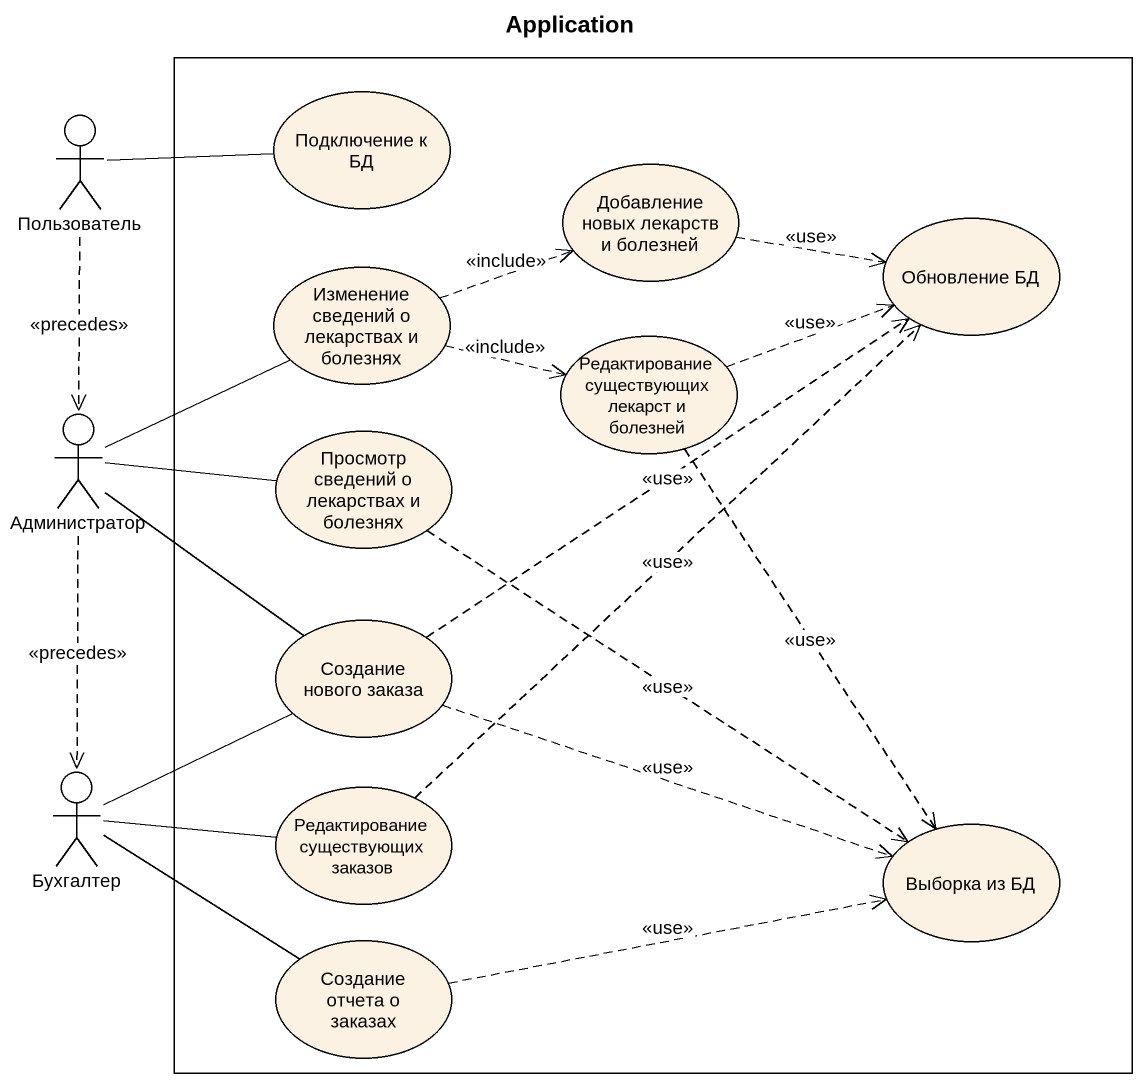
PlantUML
@startuml
title Application
rectangle " " as rectangle1 {
  usecase "Подключение к БД" as Подключение_к_БД
  usecase "Добавление новых лекарств и болезней" as Добавление_новых_лекарств_и
  usecase "Обновление БД" as Обновление_БД
  usecase "Изменение сведений о лекарствах и болезнях" as Изменение_сведений_о
  usecase "Редактирование существующих лекарст и болезней" as Редактирование_существующих
  usecase "Просмотр сведений о лекарствах и болезнях" as Просмотр_сведений_о
  usecase "Создание нового заказа" as Создание_нового_заказа
  usecase "Редактирование существующих заказов" as Редактирование_существующих_2
  usecase "Выборка из БД" as Выборка_из_БД
  usecase "Создание отчета о заказах" as Создание_отчета_о_заказах
}
actor Пользователь
actor Администратор
actor Бухгалтер
Пользователь -right- Подключение_к_БД
Пользователь ..> Администратор : <<precedes>>
Добавление_новых_лекарств_и .right.> Обновление_БД : <<use>>
Изменение_сведений_о .right.> Добавление_новых_лекарств_и : <<include>>
Изменение_сведений_о .right.> Редактирование_существующих : <<include>>
Редактирование_существующих .right.> Обновление_БД : <<use>>
Редактирование_существующих ..> Выборка_из_БД : <<use>>
Администратор -right- Изменение_сведений_о
Администратор -right- Просмотр_сведений_о
Администратор -- Создание_нового_заказа
Администратор ..> Бухгалтер : <<precedes>>
Просмотр_сведений_о ..> Выборка_из_БД : <<use>>
Создание_нового_заказа .up.> Обновление_БД : <<use>>
Создание_нового_заказа .right.> Выборка_из_БД : <<use>>
Бухгалтер -right- Создание_нового_заказа
Бухгалтер -right- Редактирование_существующих_2
Бухгалтер -right- Создание_отчета_о_заказах
Редактирование_существующих_2 .up.> Обновление_БД : <<use>>
Создание_отчета_о_заказах .right.> Выборка_из_БД : <<use>>
@enduml
